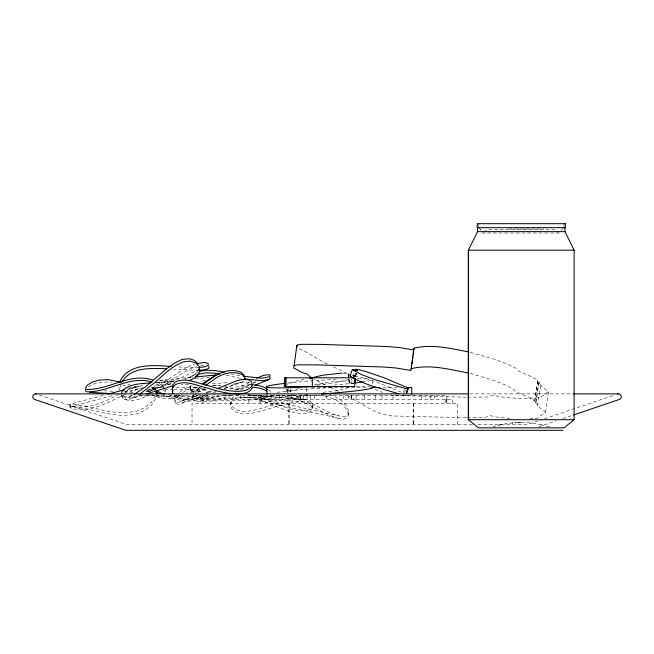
<?xml version="1.0" encoding="UTF-8"?>
<svg xmlns="http://www.w3.org/2000/svg" width="654" height="654" viewBox="0 0 654 654"><rect width="100%" height="100%" fill="white"/><g stroke="black" fill="none" stroke-linecap="round" stroke-linejoin="round"><path stroke-width="0.49" stroke-dasharray="3.27 2.45" d="M191.933 392.392L190.682 389.531L190.535 385.41M190.682 389.531L190.715 386.457M242.789 397.084C265.45 397.174 284.58 415.225 307.094 413.344L311.312 411.113L312.841 407.883C310.773 400.109 300.186 401.908 294.137 402.324C279.552 404.556 265.933 410.532 251.479 413.336L251.111 413.451C244.506 414.505 236.642 414.456 231.974 408.873C228.54 403.019 232.056 394.787 239.29 394.861M312.841 407.883C314.435 401.057 306.276 398.752 301.061 399.169L247.817 394.844M529.666 418.503L536.983 418.217L545.461 412.306L537.572 405.823L537.76 404.712L535.642 402.701L536.018 402.12L534.67 401.204L537.866 380.358L533.165 377.383L519.17 371.431L515.81 368.235L507.349 364.041L496.525 359.872L469.335 352.097M534.67 401.204L537.866 380.358M535.642 402.701L539.035 381.625L537.678 380.71M536.018 402.12L539.035 381.625M537.572 405.823L540.768 384.217L538.659 382.206M545.461 412.306L548.477 391.811L540.588 385.329L540.768 384.217M329.673 394.714C337.031 396.577 343.072 401.376 347.413 407.434L348.942 412.208L348.026 416.255L347.249 418.045L343.293 419.247L262.491 401.442L261.404 400.452L261.674 396.962L264.298 394.934M205.985 394.836L178.174 404.434L175.501 403.232L174.7 401.139L174.896 398.253L176.94 395M175.501 403.232L175.697 400.346L178.092 396.373L180.242 394.566M120.794 384.364L119.486 390.258L118.799 387.479L119.412 389.833M272.031 394.828L271.353 398.588L267.985 399.504L196.846 401.466L193.322 400.673L192.431 396.103L193.38 394.771M156.821 392.997L155.709 398.572L151.777 404.744L145.18 410.156L136.302 414.064L125.208 415.29C106.463 415.838 88.805 407.417 70.321 406.788L69.945 407.336L71.932 408.488C90.832 413.263 108.662 401.769 125.298 394.337M143.3 394.934L129.762 399.112L125.993 399.61L124.399 399.324L122.388 397.411L122.772 395.915M164.792 391.46L165.119 390.217L165.053 392.596L163.5 389.702M210.49 392.76L211.16 390.74M230.641 404.654C231.312 398.899 237.778 397.035 242.716 397.084L306.236 402.259M348.942 412.208L347.666 415.445L346.898 415.87L343.751 416.647L338.658 415.879L262.908 398.842L261.674 396.962M356.561 373.434L355.245 377.096L354.141 376.581L352.784 375.813L354.1 372.151M356.054 373.418L355.065 376.164L355.735 373.148M356.316 373.393L355.008 377.056L356.275 373.352M403.395 392.425L404.385 389.678M404.524 392.662L405.513 389.915M290.18 388.787L290.597 391.852L287.204 392.392M198.734 368.521C197.075 374.791 190.437 377.595 184.829 379.353M271.762 395.081L270.666 396.561L267.919 397.125L196.78 399.079L193.265 398.286L192.431 396.103M192.341 377.399L193.339 375.445L197.949 372.085M312.914 405.243L311.386 408.464L307.167 410.696C286.076 412.592 268.393 396.708 247.67 394.844M348.124 375.568L348.598 375.633M354.501 383.334L349.391 383.334L348.059 373.679L342.483 373.091M69.945 407.336L69.986 404.205L105.057 394.902M155.374 395.989L151.442 402.161L144.845 407.581L135.967 411.489L124.873 412.707C106.128 413.173 88.47 404.94 69.986 404.205M192.497 398.482L194.344 395.294L196.633 393.757M349.015 379.508L349.056 381.789L352.13 382.124L351.648 379.214M484.336 232.276L486.821 229.341L555.687 229.341L558.181 232.276M199.135 387.773L193.437 392.555M197.295 392.286L202.135 388.247M560.756 230.56L563.969 227.617M179.449 392.474C183.079 389.016 187.845 386.776 192.75 385.86M209.01 392.065L210.547 390.855M353.168 377.211L355.032 375.829L355.343 377.775M194.238 394.648L185.327 401.319L181.101 403.592M548.477 391.811L539.991 397.722C524.377 398.654 508.371 398.956 493.01 395.139L487.729 396.978L467.43 397.191M195.047 392.4L198.71 389.408L201.326 388.378M204.988 394.885C197.721 399.578 188.393 399.774 180.12 398.245L168.928 394.902M189.668 395.654C185.352 397.689 179.637 404.916 174.7 401.139M224.167 388.443L241.4 382.377L243.967 380.685M192.202 391.999L199.691 387.797M160.557 387.765L181.648 373.663L191.132 368.357L196.568 366.649M164.211 395.147L160.761 396.259L135.288 394.869M240.647 389.947L251.193 384.004M140.332 393.765L129.762 399.112M120.99 395.94C128.495 405.088 141.755 398.654 150.028 394.174M261.257 399.561L263.881 397.534C290.785 387.863 313.879 410.982 338.241 418.478M119.388 394.166C104.844 401.605 88.274 410.115 71.597 405.913L69.61 404.752M149.341 391.394L155.055 388.304L180.954 370.883L190.437 365.578L194.966 364.155M249.395 382.304L235.407 389.907M354.754 375.895C370.72 378.862 386.285 386.171 401.515 392.286M352.13 382.124L349.391 383.334M205.495 389.065L198.775 391.787M88.339 386.89L92.108 384.503L98.967 382.549L107.599 381.961L111.515 382.606M182.809 392.326L189.652 388.852L198.415 386.841M197.704 386.8L191.875 390.152L186.676 392.245M124.971 391.754L138.182 386.113L142.727 385.002M253.654 382.59L255.322 381.748M207.612 395.457C199.552 400.747 189.48 402.259 180.071 400.15L171.577 397.951L163.557 395.016M224.624 388.296L235.203 384.062C240.075 382.631 246.681 380.056 251.038 384.062M184.403 395.13L184.109 395.269C176.678 397.706 168.593 397.738 161.26 394.934M214.798 392.474L216.392 391.754M149.701 391.64L199.012 369.633M146.668 396.087L149.464 394.836M184.82 379.058L195.979 374.072M219.728 394.771L207.694 399.226L196.846 401.466M348.737 387.659L335.625 390.765L321.318 392.506M122.388 397.411L121.358 394.983L123.369 396.896L124.963 397.182L128.74 396.684L133.449 394.754M143.062 387.585L130.179 391.885M237.067 389.809L256.834 381.83M231.59 394.673C219.965 399.504 203.623 405.57 193.339 395.008M142.31 394.779C136.089 397.444 127.604 400.011 121.971 394.861M224.314 394.812L212.632 397.967L205.585 398.261L199.674 396.937L195.006 394.125M180.3 401.499L199.445 394.763M206.141 392.408L210.931 390.724M212.681 392.482L215.558 391.476M188 394.975C176.555 398.703 163.181 400.657 152.145 394.803M537.858 421.004L527.263 424.585L476.562 424.585M544.594 418.724L614.891 394.926M538.79 426.727L556.113 420.865M562.841 418.585L573.427 415.004M348.631 379.5L334.358 382.999L316.184 385.034M205.961 393.087L211.504 391.28M208.847 394.828L194.516 398.948L187.371 399.659C182.768 399.463 177.201 398.94 174.127 395.032M204.98 380.424L199.74 381.789M241.4 382.377L230.788 384.765M128.74 396.684L134.536 394.893M146.144 391.305L172.255 383.236L166.018 382.476L156.576 382.508M215.354 394.231L201.481 398.466L196.78 399.079M206.582 389.849L196.519 392.359M492.92 426.792C508.395 422.124 524.999 421.029 540.825 424.585M314.149 385.01C325.537 382.525 337.374 380.628 348.884 381.118L349.334 381.446M298.853 388.574L289.15 391.493L290.654 391.697M229.799 388.778L240.108 386.007L249.893 384.617M234.377 389.956L240.173 388.386L249.959 386.996M127.473 388.958L138.182 386.113M70.321 406.788L115.137 394.893M138.517 388.697L124.881 392.31C128.756 387.634 135.631 387.274 141.158 386.187L143.594 386.007M176.784 394.763C184.215 398.523 192.93 396.774 200.639 394.812M190.527 392.384L205.863 388.182M177.414 394.861L175.599 395.269L167.514 394.853M498.479 425.304L501.683 424.585M304.11 379.287C297.562 380.26 288.962 383.53 287.269 384.47M181.951 394.779C173.686 396.79 164.775 397.689 156.641 394.73M510.087 423.44L510.21 423.457M212.1 385.623L219.916 385.827M406.003 394.991L405.725 395.466L401.981 394.673M173.343 381.454L155.971 382.909M170.457 384.413L153.486 385.312M514.371 422.819L515.704 422.697M160.696 396.267L151.54 394.779M352.784 375.813L355.065 376.164M194.401 396.299L207.49 394.844M194.516 398.948L230.756 394.902M294.202 394.853L271.206 398.85L262.908 398.842M226.938 382.762L210.441 383.685M200.484 365.709L205.323 365.218M159.478 380.35L192.595 377.211M155.791 382.574L174.863 380.767M194.933 378.862L209.983 377.44M213.237 385.795L221.175 385.353M301.061 399.169C283.918 399.766 268.214 407.54 251.553 410.687L251.185 410.802C244.58 411.857 236.723 411.807 232.047 406.224L230.715 402.006M518.72 422.468L520.674 422.337L518.123 422.468M199.274 367.434L192.251 367.654L176.662 366.78M198.963 370.246L173.817 369.51M188.761 384.601L181.076 384.192M518.475 422.468L518.025 422.468M508.591 228.925L543.605 228.925M481.753 233.012L560.756 233.012M311.427 387.503L367.483 387.503M382.991 387.503L397.256 387.503M469.686 393.872L573.386 393.872M472.589 424.585L126.737 424.585L39.109 394.926M151.442 387.25L163.688 387.372M175.942 387.495L201.465 387.757M148.327 389.122L155.472 389.195M164.661 389.293L172.828 389.375M173.85 389.383L207.539 389.719M466.425 397.166L394.763 395.457L390.405 394.902M466.433 417.734L391.754 415.952C375.551 414.366 362.054 403.837 348.386 395.997L345.704 394.714M467.438 417.759L484.72 417.473L490.001 415.633L499.443 417.587L512.523 418.593M103.855 390.757L114.017 391.321M124.178 391.877L133.326 392.375M173.645 381.478L159.797 380.358M347.781 374.023L349.882 374.235M249.591 395.008L306.309 399.619M262.491 401.442C280.231 402.251 297.3 394.787 315.114 395.278L326.501 396.267L335.698 399.757L342.671 404.589L346.996 410.042L348.525 414.808M267.919 397.125L263.219 396.749L255.551 394.926M267.985 399.504L257.112 397.828L245.602 394.256M231.083 373.941L240.37 375.805M224.821 386.449L238.465 389.898M224.878 388.828L226.774 389.228M540.825 424.585L549.589 426.792M148.801 389.457L154.589 391.256M353.234 375.568L355.032 375.829M240.533 378.388L226.268 375.159M122.273 384.953L125.887 385.958M470.226 373.393L493.517 380.375L504.34 384.536L512.793 388.729L516.161 391.934L530.157 397.877L534.858 400.853M134.168 386.547L139.604 388.427M137.814 390.086L128.601 386.833M291.071 394.714C307.879 399.578 321.997 410.679 338.658 415.879M147.166 390.969L149.913 392.024M151.622 387.242L155.096 388.909M127.759 384.078L131.397 385.59M374.979 389.155L382.386 392.465M157.099 381.977L158.84 382.753L163.263 386.637L164.17 388.689M156.159 383.972L158.775 385.141L160.917 387.282M327.262 363.984C317.19 359.283 308.794 352.596 298.543 348.435M333.524 366.976L348.721 374.219M325.144 384.912L314.084 379.173M330.507 387.47L339.451 391.73M155.439 389.743L150.355 387.887M268.303 389.997L269.988 391.002L270.936 392.702M146.202 390.945L147.6 391.869M153.919 385.746L154.761 386.334L156.102 389.383M154.344 390.209L152.595 388.697L152.186 387.454M478.548 227.617L481.753 230.56L479.832 228.794M147.649 389.964L148.989 391.313M155.072 389.522L152.03 386.113M271.001 395.081L272.072 396.414M193.175 392.425L190.518 386.947M348.484 375.543L348.925 378.511M349.122 379.426L349.718 383.367M348.059 373.679L348.533 376.59M288.692 388.721L289.174 391.64M287.572 389.138L288.046 392.057M287.171 389.343L287.646 392.261M286.313 388.68L286.951 392.563M372.273 380.579L372.543 384.536M563.969 223.693L563.961 226.636M524.418 228.925L524.418 229.341M518.091 228.925L518.091 229.341M478.548 223.693L478.548 226.636M457.718 424.585L457.718 403.395L192.023 403.395L192.023 424.585M452.576 403.395L452.576 399.422L202.143 399.422L202.143 403.395M446.96 399.422L446.96 395.449L224.265 395.449L224.265 399.422M446.796 399.422L446.837 403.395M446.191 399.422L446.191 403.395M445.129 399.422L445.129 403.395M434.812 395.449L434.812 399.422M430.152 395.449L430.152 399.422M421.307 395.449L421.307 399.422M413.467 403.395L413.467 424.585M413.328 403.395L413.328 424.585M393.021 395.449L393.021 399.422M382.05 395.449L382.05 399.422M375.371 395.449L375.371 399.422M364.425 395.449L364.425 399.422M356.038 395.449L356.038 399.422M351.664 395.449L351.664 399.422M351.263 395.449L351.263 399.422M348.32 395.449L348.32 399.422M343.8 395.449L343.8 399.422M326.411 395.449L326.411 399.422M314.46 395.449L314.46 399.422M310.511 395.449L310.511 399.422M307.053 395.449L307.028 399.422M306.358 388.492L306.358 395.449M303.227 395.449L303.227 399.422M300.464 395.449L300.464 399.422M300.121 395.449L300.121 399.422M297.03 395.449L297.03 399.422M291.202 395.449L291.202 399.422M289.076 403.395L289.076 424.585M288.913 403.395L288.913 424.585M288.054 395.449L288.054 399.422M279.242 395.449L279.242 399.422M260.979 395.449L260.897 403.395M259.851 399.422L259.851 403.395M248.365 399.422L248.373 403.395M240.697 395.449L240.697 399.422M228.957 395.449L228.957 399.422M202.83 399.422L202.854 403.395M370.826 380.44A52.982 2.918 -3.9 0 1 364.213 381.764M354.272 383.081A52.982 2.918 -3.9 0 1 334.619 385.018M287.417 383.081A52.982 2.918 -3.9 0 1 336.581 379.32M357.754 378.641A52.982 2.918 -3.9 0 1 368.472 378.846M307.805 394.828A52.982 2.918 -3.9 0 1 267.077 394.828M277.01 392.359A52.982 2.918 -3.9 0 1 332.019 387.503M356.128 386.588A52.982 2.918 -3.9 0 1 370.524 386.898M512.728 423.024L512.237 423.097L512.728 423.024"/><path stroke-width="0.98" d="M244.032 376.532L244.073 375.347L241.784 372.764C233.208 368.3 222.957 371.071 215.125 375.96L206.983 381.454L203.533 384.527M244.825 378.625L244.866 377.448L242.585 374.865C234.009 370.393 223.758 373.172 215.926 378.053L205.716 385.394M468.362 351.893C450.549 348.566 431.885 343.661 413.868 348.271L413.974 349.98L398.58 347.454L386.007 346.489L320.476 344.38L300.758 344.323L296.883 345.255L293.785 367.989L302.524 372.69L306.816 373.941L311.582 377.832M296.802 347.495L296.883 345.255M121.742 393.487L121.857 391.779C126.067 386.032 133.514 384.642 140.136 383.751L150.706 382.86M293.875 365.749L297.742 364.818L317.46 364.883L382.991 366.984L395.572 367.949L410.965 370.475L413.868 348.271M411.399 367.548L411.685 365.594M411.971 363.64L412.396 360.714M412.69 358.76L412.976 356.814M413.263 354.86L413.688 351.934M119.944 382.484L120.262 380.685C130.187 362.684 153.952 365.259 171.373 366.51M155.848 393.087L156.486 390.413M215.583 375.453L216.033 375.004L195.603 376.925M398.875 393.847C382.394 388.689 364.744 385.329 349.98 375.993L352.285 369.584L357.55 370.687L355.089 369.404L357.305 369.355L366.068 371.57L384.184 377.808L408.448 388.108L406.51 393.667M406.486 392.498L407.467 389.751M408.48 388.174L407.802 388.836L408.17 389.04L405.57 388.59L376.303 380.064L361.727 374.701L352.285 369.584M477.559 227.666L477.551 231.639L468.387 250.18L468.378 419.713L478.458 427.83L564.059 427.83L574.13 419.713L574.13 250.18L564.95 231.639L564.95 227.666M252.264 387.748C249.885 393.111 243.092 393.724 238.007 394.002C227.862 393.822 217.896 391.427 208.299 388.28C197.622 386.04 186.259 379.68 175.476 384.577L172.582 388.026L172.427 392.286L173.277 393.757M122.151 381.822C131.152 366.641 151.524 368.3 166.754 368.758M255.109 385.165L269.227 379.467L270.306 378.527L269.808 377.374M140.332 393.765L154.246 382.999L166.86 371.791L175.264 365.766L183.12 361.875L190.2 361.155L195.71 362.88L199.094 366.518L199.764 370.957C198.375 376.132 193.412 379.255 188.556 380.742M195.808 376.344L198.881 374.104L206.533 372.772L215.877 373.262L219.638 374.17M215.681 375.02L202.348 383.784M134.34 394.231L145.867 386.596L165.838 369.355L174.242 363.338L182.09 359.447L189.178 358.719L194.688 360.444L198.072 364.082M256.826 378.339C260.742 376.197 265.107 374.374 269.652 374.799L270.143 375.952L269.064 376.892L261.6 378.192L243.19 376.214M309.399 378.396L322.7 375.208L341.74 373.123M217.202 388.754L235.088 381.421C240.271 379.745 247.212 377.432 251.684 381.92L252.15 385.108C249.771 390.471 242.977 391.084 237.893 391.354C227.756 391.174 217.782 388.778 208.185 385.639C197.508 383.399 186.145 377.039 175.362 381.936L172.468 385.386L172.313 389.637L173.163 391.108M573.427 415.004L619.616 399.373C622.363 398.286 621.439 393.782 618.48 393.872L573.386 393.872M196.78 363.583L204.637 362.439L208.046 363.469L208.348 365.055L207.383 365.888L204.31 366.902L199.274 367.434M146.202 394.035L173.285 385.664M269.227 379.467L261.763 380.767L244.285 378.928M107.984 394.125L124.546 389.735M85.478 389.964L86.189 391.762C108.4 392.874 129.255 374.987 152.055 382.067M410.859 368.766C429.874 363.951 449.511 369.502 468.272 372.993M199.674 371.358L206.37 370.189L215.722 370.679L224.208 372.322M468.665 393.872L35.52 393.872C32.561 393.782 31.637 398.286 34.384 399.373L125.797 430.307L562.865 430.307M349.98 375.993L350.822 376.075M617.785 393.953L618.48 393.872M477.559 231.639L564.958 231.639M574.13 250.18L468.387 250.18L468.387 419.713L574.13 419.713M354.231 377.808L284.351 377.808L284.351 386.555L354.803 386.555L354.803 378.78M371.194 387.503L379.949 387.503M406.69 387.503L411.767 387.503L411.767 394.452M89.557 392.359L110.902 393.528M251.815 384.814C257.177 385.214 263.268 385.77 267.461 389.498M251.88 387.193C256.973 387.56 262.663 388.108 266.832 391.313M35.52 393.872L36.215 393.953M199.969 370.213L205.004 369.682L208.078 368.676L209.043 367.834L208.74 366.256M164.694 394.1L160.925 393.087L156.322 390.463M121.44 382.32L107.665 379.582L99.032 380.17L92.173 382.124L87.562 384.936L85.543 387.577L86.254 389.383C108.654 390.43 129.876 372.208 152.742 380.031M156.658 392.302L158.824 393.389M156.175 391.247L156.821 392.997M266.546 386.915L267.012 393.839M355.212 378.78L355.212 382.672M354.967 378.78L354.967 382.672M312.318 377.808L312.318 386.555M285.921 377.808L285.904 386.555M363.272 381.911A52.982 2.918 -3.9 0 1 355.212 382.974M319.038 386.195A52.982 2.918 -3.9 0 1 269.857 387.618A52.982 2.918 -3.9 0 1 284.482 383.416M372.747 387.503A52.982 2.918 -3.9 0 1 321.539 393.978M565.293 223.693L477.224 223.693L477.224 227.666L565.293 227.666L565.285 223.693M285.561 386.555L285.561 377.808L285.52 386.555"/></g></svg>
